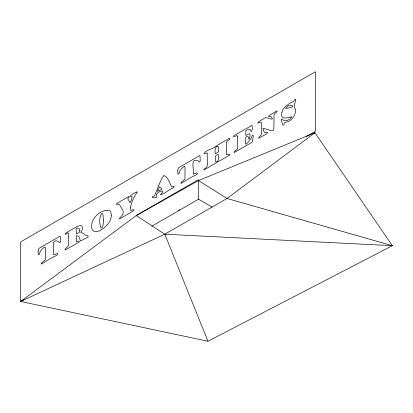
<?xml version="1.0" encoding="UTF-8"?>
<svg xmlns="http://www.w3.org/2000/svg" width="413" height="413" viewBox="0 0 413 413"><rect width="100%" height="100%" fill="white"/><g stroke="black" fill="none" stroke-linecap="round" stroke-linejoin="round"><path stroke-width="0.62" d="M306.446 136.471L315.377 131.313L315.377 71.754L20.65 241.915L20.65 301.475L136.264 215.524L198.534 179.572M21.868 301.056L20.65 301.475L23.443 299.864L20.65 301.475L207.971 341.246L392.35 245.694L314.907 132.738L198.534 180.564L136.264 215.524L164.782 234.202L392.35 245.694L227.052 198.483L198.534 180.564L198.534 199.226L151.834 226.19M178.06 210.594L179.738 209.628M20.65 301.475L164.782 234.202L227.052 198.483L314.907 132.738L313.23 133.698M391.085 245.467L392.35 245.694M198.534 199.226L212.246 207.14M164.782 234.202L207.971 341.246M292.44 106.156L292.151 106.941L286.333 108.5L285.657 108.232C286.839 106.177 289.616 104.721 291.996 105.336L292.44 106.156M38.135 251.083L38.249 254.609L38.822 254.707L39.318 254.248C39.906 251.063 42.245 248.352 45.038 246.86L45.394 247.986L45.301 259.746L41.424 263.122L41.336 264.119L50.236 258.683L56.844 255.26L57.779 254.429L57.789 253.84L57.009 253.67L53.561 254.769C54.857 250.402 49.792 237.718 58.739 241.543L59.369 242.746L60.05 242.508L60.572 241.667L60.386 236.608L60.066 236.169L39.452 248.084L38.641 248.853L38.135 251.083M177.781 170.461L177.895 173.987L178.468 174.079L178.963 173.625C179.552 170.44 181.89 167.73 184.683 166.238L185.039 167.363L184.947 179.123L181.07 182.5L180.982 183.496L189.882 178.06L196.495 174.637L197.424 173.806L197.435 173.217L196.655 173.042L193.207 174.141C194.502 169.779 189.438 157.095 198.39 160.92L199.014 162.123L199.696 161.881L200.217 161.044L200.031 155.985L199.711 155.546L179.097 167.456L178.287 168.23L177.781 170.461M226.427 151.137L226.484 154.72L229.669 154.106L229.927 154.483L229.54 155.2L217.506 162.097L217.367 161.38L218.492 159.821L218.462 154.937L218.301 154.364L217.852 154.379L216.19 155.34L215.338 156.429L215.323 161.359L215.669 161.746L216.861 161.798L216.825 162.521L203.846 170.063L203.903 169.232C210.439 166.232 206.133 158.504 207.424 153.13L206.634 153.022L204.043 153.827C205.571 149.676 213.222 149.367 216.025 145.944L216.634 146.455L215.158 148.716L215.049 152.593L215.452 153.75L218.384 151.891L218.358 146.692L216.902 146.605L217.052 145.479L228.998 138.515L229.84 138.355L229.659 139.331L227.238 141.313L226.365 142.531L226.427 151.137M261.811 128.484L261.346 134.777L258.796 137.369L258.729 138.319L266.839 133.688L267.474 132.893L267.299 132.325L265.223 132.697L264.372 132.346L263.303 130.234L263.417 128.262L271.336 130.714L272.373 130.864L273.298 130.467L273.865 128.939L274.046 114.86L274.851 113.611L276.942 111.851L276.999 110.792L268.631 115.893L268.548 116.719L270.52 116.425L271.718 117.142L272.301 118.624L272.048 119.285L265.745 117.421L258.171 122.036L257.929 123.198L260.68 122.062L261.398 122.609L261.811 128.484M130.4 207.76L130.389 210.129L130.72 210.408L133.879 209.649L134.101 210.119L133.802 210.64L120.085 218.678L119.563 218.792L119.393 218.332C121.53 215.736 124.37 214.528 122.898 210.32L119.594 204.719L118.464 204.089L116.683 204.528L116.75 203.516L129.233 196.263L129.388 196.944L127.731 198.798L130.09 202.706L131.484 199.815L132.119 196.619L131.892 196.206C126.517 197.357 136.791 191.173 137.41 191.926C133.941 196.459 131.484 202.194 130.4 207.76M237.552 136.522L237.609 148.458L236.928 149.661L234.254 151.457L234.006 152.619L250.872 142.981L252.343 141.788L252.988 138.422L253.21 135.536L252.911 134.999L252.374 135.356L251.006 138.355L248.595 141.669L246.711 143.647L245.601 144.261L245.787 137.292L246.669 136.543L248.012 136.744L248.538 137.328L248.827 139.052L249.127 138.98L249.669 137.818L250.061 134.814L249.906 133.905L249.478 133.673L245.864 135.469L245.75 130.802L247.454 129.785L249.452 129.46L250.51 129.935L251.156 131.453L251.538 131.391L252.358 128.727L252.085 125.361L234.021 135.531L233.49 136.476L233.83 136.698L236.778 135.64L237.356 135.882L237.552 136.522M103.405 220.041C103.116 222.643 103.709 226.071 101.546 228.022L101.097 228.069C99.208 223.784 99.11 217.646 101.608 213.557L102.393 213.573L102.956 214.657L103.405 220.041M111.319 215.147C111.36 219.241 109.228 223.035 106.363 225.834C102.894 228.843 96.177 234.806 92.145 229.726C88.764 220.155 100.292 208.637 109.548 210.527A8.823 5.095 -60 0 1 110.875 212.261L111.319 215.147M68.543 236.236L68.512 245.694L65.058 249.168L65.073 250.097L79.059 242.147L79.337 241.481L78.94 240.975L76.328 241.858L76.513 235.89C79.564 235.069 79.647 239.22 80.468 241.037L87.349 237.423L88.336 236.339L87.835 235.627L85.93 235.622L83.617 233.567L80.654 232.297C82.094 230.609 83.565 227.666 81.629 225.803L80.127 225.503L76.963 226.536L65.471 233.242L65.151 233.908L65.399 234.414L67.66 233.097L68.532 233.04L68.543 236.236M156.682 194.286L156.739 196.97L155.995 197.703L153.889 197.827L152.309 197.44L152.769 196.196L154.323 196.19C157.673 189.552 159.258 181.689 163.842 175.571L164.219 175.53C168.695 177.745 169.536 183.098 171.689 187.001L174.147 186.263L174.007 187.249L173.393 187.827C169.01 189.154 164.353 194.213 160.316 194.73L162.614 192.184L162.49 190.847C160.476 191.09 157.596 192.267 156.682 194.286M281.836 112.687C280.107 120.322 287.381 117.896 291.537 116.776L291.65 117.029C289.75 119.909 284.511 122.702 282.017 118.965L281.253 119.342L281.114 119.909L282.776 124.788L283.318 125.268L283.834 124.85L284.449 122.749L289.224 121.154L291.547 119.378L293.638 116.781L295.61 112.243L295.662 109.646L294.056 106.657L295.842 99.337L295.187 99.208L294.645 99.662L293.493 101.608L290.169 102.971L285.042 106.761L282.92 109.6L281.836 112.687M79.859 230.464L79.182 232.488L76.41 233.918L76.126 229.169L76.591 228.275L77.561 228.033L79.306 228.678L79.859 230.464M157.843 190.408L157.73 191.358L161.437 189.448L161.612 188.55L159.532 186.743L157.843 190.408"/></g></svg>
